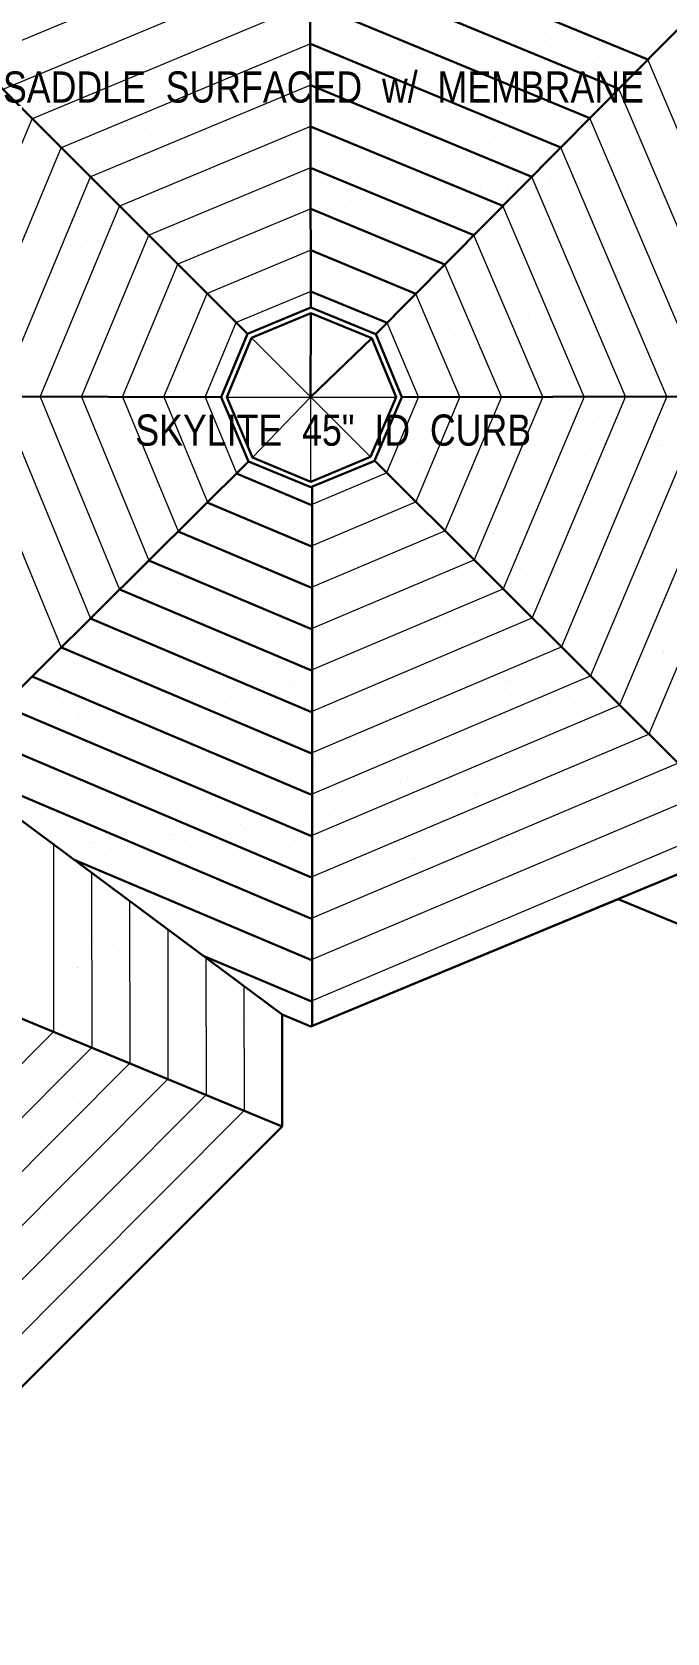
# Model space of a CAD drawing. Header units: inches. Extents: x 12249 to 15396, y 2989 to 4446.
# Drawn here: x 13945.8 to 14129.1, y 3487.5 to 3949.9 of the extents above; entities that cross this region are included whole.
import ezdxf

# ---------------------------------------------------------------- set-up
doc = ezdxf.new("R2010")
doc.units = ezdxf.units.IN
doc.header["$MEASUREMENT"] = 0
doc.layers.add('ROOF LINE', color=7, linetype='Continuous', lineweight=30)
doc.layers.add('ROOFLINE', color=7, linetype='Continuous', lineweight=30)
doc.layers.add('ROOF_FRAMING_PLAN', color=3, linetype='Continuous')
doc.styles.add('ARCHENT', font='technical.ttf', dxfattribs={"height": 6})

msp = doc.modelspace()

# ---------------------------------------------------------------- linework, layer by layer
at = {"layer": 'ROOF LINE', "color": 93}
for p, q in [((14026.3, 3870.33), (14026.05, 4026.38)), ((14026.12, 3982.15), (14123.53, 3941.87)), ((14007.99, 3862.73), (13897.61, 3973.04)), ((14026.14, 3970.23), (14115.17, 3933.42)), ((14045.05, 3862.57), (14150.04, 3968.66)), ((14026.16, 3958.32), (14106.81, 3924.97)), ((14026.18, 3946.41), (14098.45, 3916.53)), ((14026.2, 3934.5), (14090.09, 3908.08)), ((14026.22, 3922.59), (14081.73, 3899.63)), ((14026.24, 3910.68), (14073.37, 3891.19)), ((14026.26, 3898.77), (14065.01, 3882.74)), ((14026.26, 3898.77), (14065.01, 3882.74)), ((14026.27, 3886.86), (14056.65, 3874.29)), ((14026.29, 3874.94), (14048.29, 3865.85)), ((13876.76, 3844.66), (14000.43, 3844.44)), ((14052.54, 3844.45), (14207.92, 3844.75)), ((14008.28, 3825.84), (13920.59, 3738.65)), ((14044.75, 3826.01), (14154.75, 3716.26)), ((14026.3, 3813.31), (14004.84, 3822.41)), ((14026.7, 3818.2), (14026.69, 3662.78)), ((14026.3, 3801.37), (13996.41, 3814.03)), ((14026.3, 3789.42), (13987.99, 3805.66)), ((14026.3, 3777.47), (13979.56, 3797.28)), ((14026.3, 3765.53), (13971.14, 3788.91)), ((14026.3, 3753.58), (13962.71, 3780.53)), ((14026.3, 3741.63), (13954.29, 3772.15)), ((14026.3, 3729.68), (13945.86, 3763.78)), ((14026.3, 3717.74), (13937.44, 3755.4)), ((14026.3, 3705.79), (13929.01, 3747.02)), ((14026.3, 3693.84), (13920.59, 3738.65)), ((13807.16, 3721.13), (14018.07, 3633.81)), ((14026.3, 3681.9), (13958.04, 3710.83)), ((14026.3, 3669.95), (13995.22, 3683.12))]:
    msp.add_line(p, q, dxfattribs=at)
at = {"layer": 'ROOF LINE', "color": 93, "lineweight": 9}
for p, q in [((14026.12, 3982.15), (13929.03, 3941.64)), ((14026.14, 3970.23), (13937.45, 3933.23)), ((14026.16, 3958.32), (13945.86, 3924.82)), ((14026.18, 3946.41), (13954.27, 3916.41)), ((14164.9, 3844.67), (14123.53, 3941.87)), ((14026.2, 3934.5), (13962.69, 3908)), ((14152.96, 3844.65), (14115.17, 3933.42)), ((13912.45, 3844.6), (13945.86, 3924.82)), ((14026.22, 3922.59), (13971.1, 3899.59)), ((14141.01, 3844.62), (14106.81, 3924.97)), ((13924.36, 3844.58), (13954.27, 3916.41)), ((14129.07, 3844.6), (14098.45, 3916.53)), ((13936.27, 3844.56), (13962.69, 3908)), ((14026.24, 3910.68), (13979.52, 3891.19)), ((14117.12, 3844.58), (14090.09, 3908.08)), ((13948.18, 3844.54), (13971.1, 3899.59)), ((14026.26, 3898.77), (13987.93, 3882.78)), ((14105.18, 3844.55), (14081.73, 3899.63)), ((13960.08, 3844.51), (13979.52, 3891.19)), ((14093.23, 3844.53), (14073.37, 3891.19)), ((14026.27, 3886.86), (13996.35, 3874.37)), ((13971.99, 3844.49), (13987.93, 3882.78)), ((14081.29, 3844.51), (14065.01, 3882.74)), ((13983.9, 3844.47), (13996.35, 3874.37)), ((14026.29, 3874.94), (14004.76, 3865.96)), ((14069.34, 3844.49), (14056.65, 3874.29)), ((13995.8, 3844.45), (14004.76, 3865.96)), ((14057.4, 3844.46), (14048.29, 3865.85)), ((13924.36, 3844.58), (13954.24, 3772.11)), ((13936.27, 3844.56), (13962.68, 3780.5)), ((13948.18, 3844.54), (13971.12, 3788.89)), ((13960.08, 3844.51), (13979.56, 3797.28)), ((13971.99, 3844.49), (13988, 3805.67)), ((13983.9, 3844.47), (13996.44, 3814.06)), ((13995.8, 3844.45), (14004.88, 3822.45)), ((14057.4, 3844.46), (14048.18, 3822.59)), ((14069.34, 3844.49), (14056.59, 3814.2)), ((14081.29, 3844.51), (14064.99, 3805.81)), ((14093.23, 3844.53), (14073.4, 3797.43)), ((14105.18, 3844.55), (14081.8, 3789.04)), ((14117.12, 3844.58), (14090.2, 3780.66)), ((14129.07, 3844.6), (14098.61, 3772.27)), ((14141.01, 3844.62), (14107.01, 3763.89)), ((14152.96, 3844.65), (14115.42, 3755.5)), ((14164.9, 3844.67), (14123.82, 3747.12)), ((14026.3, 3813.31), (14048.18, 3822.59)), ((14026.3, 3801.37), (14056.59, 3814.2)), ((14026.3, 3789.42), (14064.99, 3805.81)), ((14026.3, 3777.47), (14073.4, 3797.43)), ((14026.3, 3765.53), (14081.8, 3789.04)), ((14026.3, 3753.58), (14090.2, 3780.66)), ((14026.3, 3741.63), (14098.61, 3772.27)), ((14026.3, 3729.68), (14107.01, 3763.89)), ((14026.3, 3717.74), (14115.42, 3755.5)), ((14026.3, 3705.79), (14123.82, 3747.12)), ((14026.3, 3693.84), (14132.23, 3738.73)), ((14026.3, 3681.9), (14140.63, 3730.35)), ((14026.3, 3669.95), (14149.04, 3721.96)), ((13951.99, 3715.28), (13952.05, 3661.14)), ((13962.99, 3707.09), (13963.05, 3656.59)), ((13974, 3698.9), (13974.05, 3652.04)), ((13985, 3690.71), (13985.05, 3647.48)), ((13996.01, 3682.52), (13996.05, 3642.93)), ((14007.01, 3674.33), (14007.05, 3638.37)), ((13952.05, 3661.14), (13844.45, 3553.26)), ((13963.05, 3656.59), (13849.01, 3542.25)), ((13974.05, 3652.04), (13853.57, 3531.24)), ((13985.05, 3647.48), (13858.14, 3520.23)), ((13996.05, 3642.93), (13862.7, 3509.22)), ((14007.05, 3638.37), (13867.26, 3498.22))]:
    msp.add_line(p, q, dxfattribs=at)
at = {"layer": 'ROOF LINE'}
for p, q in [((14007.99, 3862.73), (14026.3, 3870.33)), ((14026.3, 3870.33), (14045.05, 3862.57)), ((14009.14, 3861.58), (14026.3, 3868.7)), ((14026.3, 3868.7), (14043.91, 3861.42)), ((14000.43, 3844.44), (14007.99, 3862.73)), ((14002.05, 3844.44), (14009.14, 3861.58)), ((14043.91, 3861.42), (14050.91, 3844.45)), ((14045.05, 3862.57), (14052.53, 3844.45)), ((14008.29, 3825.84), (14000.42, 3844.44)), ((14009.43, 3826.98), (14002.05, 3844.44)), ((14050.91, 3844.45), (14043.52, 3827.13)), ((14052.54, 3844.45), (14044.7, 3826.06)), ((14026.3, 3818.38), (14008.28, 3825.84)), ((14026.3, 3820), (14009.43, 3826.98)), ((14043.52, 3827.13), (14026.3, 3820)), ((14044.75, 3826.01), (14026.3, 3818.38)), ((14018.05, 3666.11), (13920.59, 3738.65)), ((14154.78, 3716), (14026.33, 3662.69)), ((14114.99, 3699.45), (14026.32, 3662.65)), ((14217.45, 3657.1), (14114.99, 3699.45)), ((14018.05, 3666.11), (14018.07, 3633.81)), ((14018.05, 3666.11), (14026.33, 3662.69)), ((14018.07, 3633.81), (13871.69, 3487.54))]:
    msp.add_line(p, q, dxfattribs=at)
at = {"layer": 'ROOF LINE', "color": 5}
for p, q in [((14026.3, 3868.7), (14026.25, 3844.44)), ((14026.25, 3844.44), (14043.91, 3861.42))]:
    msp.add_line(p, q, dxfattribs=at)
at = {"layer": 'ROOF LINE', "color": 5, "lineweight": 9}
for p, q in [((14009.14, 3861.58), (14043.52, 3827.13)), ((14002.05, 3844.44), (14050.91, 3844.44))]:
    msp.add_line(p, q, dxfattribs=at)
at = {"layer": 'ROOF LINE', "color": 4, "lineweight": 9}
for p, q in [((14009.43, 3826.98), (14026.25, 3844.44)), ((14026.25, 3844.44), (14026.25, 3820))]:
    msp.add_line(p, q, dxfattribs=at)
at = {"layer": 'ROOFLINE', "color": 7, "linetype": 'Continuous', "lineweight": 25, "ltscale": 100}
for p, q in [((13947.91, 3948.9), (13947.91, 3948.9)), ((14024.42, 3948.91), (14024.42, 3948.91)), ((14121.8, 3949.59), (14121.8, 3949.59)), ((13955.53, 3947.57), (13955.53, 3947.57)), ((13961.86, 3943.54), (13961.86, 3943.54)), ((13977.64, 3943.73), (13977.64, 3943.73)), ((13984.04, 3943.59), (13984.04, 3943.59)), ((13986.01, 3947.15), (13986.01, 3947.15)), ((13988.78, 3944.61), (13988.78, 3944.61)), ((13991.85, 3944.62), (13991.85, 3944.62)), ((14002.24, 3947.65), (14002.24, 3947.65)), ((14004.05, 3946.23), (14004.05, 3946.23)), ((14008.57, 3943.62), (14008.57, 3943.62)), ((14016.02, 3943.55), (14016.02, 3943.55)), ((14046.92, 3945.82), (14046.92, 3945.82)), ((14048.96, 3947.74), (14048.96, 3947.74)), ((14055.28, 3943.71), (14055.28, 3943.71)), ((14056.53, 3945.01), (14056.53, 3945.01)), ((14081.42, 3944.28), (14081.42, 3944.28)), ((14095.67, 3947.82), (14095.67, 3947.82)), ((14095.79, 3945.51), (14095.79, 3945.51)), ((14101.79, 3946.96), (14101.79, 3946.96)), ((14101.99, 3943.79), (14101.99, 3943.79)), ((14106.94, 3945.3), (14106.94, 3945.3)), ((14109.6, 3947.99), (14109.6, 3947.99)), ((13946.01, 3941.77), (13946.01, 3941.77)), ((13948.5, 3940.99), (13948.5, 3940.99)), ((13951.48, 3939.31), (13951.48, 3939.31)), ((13963.67, 3940.91), (13963.67, 3940.91)), ((13977.03, 3940.92), (13977.03, 3940.92)), ((13986.29, 3941.07), (13986.29, 3941.07)), ((13986.52, 3943.23), (13986.52, 3943.23)), ((14033.01, 3941.15), (14033.01, 3941.15)), ((14037.05, 3940.4), (14037.05, 3940.4)), ((14041.04, 3938.96), (14041.04, 3938.96)), ((14061.42, 3941.64), (14061.42, 3941.64)), ((14069.23, 3942.67), (14069.23, 3942.67)), ((14079.72, 3941.24), (14079.72, 3941.24)), ((14097.96, 3939.08), (14097.96, 3939.08)), ((14109.7, 3942.77), (14109.7, 3942.77)), ((13969.08, 3935.53), (13969.08, 3935.53)), ((14007.46, 3935.34), (14007.46, 3935.34)), ((14021.04, 3936.33), (14021.04, 3936.33)), ((14028.85, 3937.36), (14028.85, 3937.36)), ((14039.81, 3937.87), (14039.81, 3937.87)), ((14047.97, 3936.8), (14047.97, 3936.8)), ((14087.23, 3937.3), (14087.23, 3937.3)), ((13980.66, 3931.01), (13980.66, 3931.01)), ((13988.47, 3932.04), (13988.47, 3932.04)), ((13997.93, 3929.67), (13997.93, 3929.67)), ((14000.67, 3933.65), (14000.67, 3933.65)), ((14001.83, 3932.65), (14001.83, 3932.65)), ((14037.19, 3930.17), (14037.19, 3930.17)), ((14061.85, 3932.14), (14061.85, 3932.14)), ((14075.56, 3929.98), (14075.56, 3929.98)), ((14116.08, 3931.44), (14116.08, 3931.44)), ((13948.1, 3926.72), (13948.1, 3926.72)), ((13948.11, 3929.43), (13948.11, 3929.43)), ((13957.41, 3928.21), (13957.41, 3928.21)), ((13960.29, 3928.33), (13960.29, 3928.33)), ((13967.18, 3928.39), (13967.18, 3928.39)), ((13984.63, 3929.03), (13984.63, 3929.03)), ((13991.96, 3927.24), (13991.96, 3927.24)), ((14031.34, 3929.12), (14031.34, 3929.12)), ((14052.86, 3925.91), (14052.86, 3925.91)), ((14064.61, 3929.61), (14064.61, 3929.61)), ((14078.05, 3929.2), (14078.05, 3929.2)), ((13969.31, 3922.05), (13969.31, 3922.05)), ((13978.23, 3922.05), (13978.23, 3922.05)), ((13986.07, 3921.73), (13986.07, 3921.73)), ((13989.37, 3921.46), (13989.37, 3921.46)), ((13994.72, 3924.7), (13994.72, 3924.7)), ((14016.02, 3922.13), (14016.02, 3922.13)), ((14028.63, 3921.96), (14028.63, 3921.96)), ((14062.73, 3922.21), (14062.73, 3922.21)), ((14067, 3921.78), (14067, 3921.78)), ((14107.52, 3923.24), (14107.52, 3923.24)), ((14109.45, 3922.3), (14109.45, 3922.3)), ((13948.85, 3920), (13948.85, 3920)), ((13953.5, 3917.44), (13953.5, 3917.44)), ((13956.73, 3919.49), (13956.73, 3919.49)), ((13965.7, 3919.05), (13965.7, 3919.05)), ((13975.64, 3918.02), (13975.64, 3918.02)), ((13984.55, 3918.02), (13984.55, 3918.02)), ((14016.76, 3918.97), (14016.76, 3918.97)), ((14019.52, 3916.44), (14019.52, 3916.44)), ((14022.35, 3918.1), (14022.35, 3918.1)), ((14057.47, 3916.1), (14057.47, 3916.1)), ((14069.06, 3918.19), (14069.06, 3918.19)), ((14077.66, 3917.65), (14077.66, 3917.65)), ((14078.63, 3917.21), (14078.63, 3917.21)), ((14086.44, 3918.24), (14086.44, 3918.24)), ((14096.74, 3916.6), (14096.74, 3916.6)), ((14098.63, 3919.84), (14098.63, 3919.84)), ((13946.95, 3912.87), (13946.95, 3912.87)), ((13963.04, 3915.75), (13963.04, 3915.75)), ((13965.8, 3913.22), (13965.8, 3913.22)), ((13978.59, 3914.83), (13978.59, 3914.83)), ((13987.47, 3914.33), (13987.47, 3914.33)), ((14016.96, 3914.64), (14016.96, 3914.64)), ((14058.25, 3914.53), (14058.25, 3914.53)), ((14063.92, 3911.32), (14063.92, 3911.32)), ((13967.65, 3910.01), (13967.65, 3910.01)), ((14014.36, 3910.09), (14014.36, 3910.09)), ((14061.07, 3910.18), (14061.07, 3910.18)), ((14066.68, 3908.79), (14066.68, 3908.79)), ((14085.35, 3908.63), (14085.35, 3908.63)), ((14095.25, 3907.26), (14095.25, 3907.26)), ((14095.49, 3906.66), (14095.49, 3906.66)), ((14107.78, 3910.26), (14107.78, 3910.26)), ((14115.62, 3909.94), (14115.62, 3909.94)), ((14115.86, 3909.34), (14115.86, 3909.34)), ((14123.67, 3910.37), (14123.67, 3910.37)), ((14123.72, 3908.45), (14123.72, 3908.45)), ((14124.82, 3909.99), (14124.82, 3909.99)), ((13960.61, 3903.43), (13960.61, 3903.43)), ((13971.66, 3905.81), (13971.66, 3905.81)), ((13973.97, 3905.98), (13973.97, 3905.98)), ((13974.43, 3903.28), (13974.43, 3903.28)), ((14020.68, 3906.06), (14020.68, 3906.06)), ((14032.57, 3904.48), (14032.57, 3904.48)), ((14054.87, 3901.94), (14054.87, 3901.94)), ((14067.4, 3906.15), (14067.4, 3906.15)), ((14075.25, 3904.63), (14075.25, 3904.63)), ((14075.48, 3904.03), (14075.48, 3904.03)), ((14081.16, 3902.59), (14081.16, 3902.59)), ((14083.06, 3905.65), (14083.06, 3905.65)), ((14083.29, 3905.06), (14083.29, 3905.06)), ((14092.59, 3903.97), (14092.59, 3903.97)), ((14114.11, 3906.23), (14114.11, 3906.23)), ((14117.02, 3902.54), (14117.02, 3902.54)), ((14127.88, 3902.68), (14127.88, 3902.68)), ((13958.36, 3899.31), (13958.36, 3899.31)), ((13968.13, 3899.49), (13968.13, 3899.49)), ((13978.85, 3901.26), (13978.85, 3901.26)), ((13998.87, 3900.76), (13998.87, 3900.76)), ((14034.87, 3899.31), (14034.87, 3899.31)), ((14038.14, 3901.27), (14038.14, 3901.27)), ((14042.68, 3900.34), (14042.68, 3900.34)), ((14076.51, 3901.08), (14076.51, 3901.08)), ((14095.36, 3901.43), (14095.36, 3901.43)), ((13994.49, 3894), (13994.49, 3894)), ((14002.3, 3895.02), (14002.3, 3895.02)), ((14014.5, 3896.63), (14014.5, 3896.63)), ((14065.12, 3893.11), (14065.12, 3893.11)), ((14079.73, 3896.83), (14079.73, 3896.83)), ((14105.63, 3894.57), (14105.63, 3894.57)), ((13950.03, 3891.39), (13950.03, 3891.39)), ((13954.12, 3888.68), (13954.12, 3888.68)), ((13961.93, 3889.71), (13961.93, 3889.71)), ((13974.12, 3891.31), (13974.12, 3891.31)), ((13987.48, 3891.32), (13987.48, 3891.32)), ((13996.74, 3891.47), (13996.74, 3891.47)), ((14043.46, 3891.56), (14043.46, 3891.56)), ((14047.5, 3890.8), (14047.5, 3890.8)), ((14050.27, 3888.27), (14050.27, 3888.27)), ((14090.17, 3891.64), (14090.17, 3891.64)), ((14108.41, 3889.48), (14108.41, 3889.48)), ((13947.9, 3883.97), (13947.9, 3883.97)), ((13979.53, 3885.93), (13979.53, 3885.93)), ((13988.41, 3885.43), (13988.41, 3885.43)), ((13990.34, 3884.49), (13990.34, 3884.49)), ((14017.91, 3885.74), (14017.91, 3885.74)), ((14058.42, 3887.2), (14058.42, 3887.2)), ((14064.18, 3883.57), (14064.18, 3883.57)), ((14097.68, 3887.7), (14097.68, 3887.7)), ((14110.89, 3883.65), (14110.89, 3883.65)), ((13949.96, 3880.37), (13949.96, 3880.37)), ((13959.52, 3879.4), (13959.52, 3879.4)), ((13967.33, 3880.43), (13967.33, 3880.43)), ((13974.67, 3879.13), (13974.67, 3879.13)), ((13979.53, 3882.03), (13979.53, 3882.03)), ((14070.51, 3879.54), (14070.51, 3879.54)), ((14086.29, 3879.73), (14086.29, 3879.73)), ((14094.66, 3883.15), (14094.66, 3883.15)), ((14097.43, 3880.61), (14097.43, 3880.61)), ((14117.22, 3879.62), (14117.22, 3879.62)), ((14124.67, 3879.55), (14124.67, 3879.55)), ((13956.02, 3878.19), (13956.02, 3878.19)), ((13958.78, 3875.66), (13958.78, 3875.66)), ((14002.41, 3877.64), (14002.41, 3877.64)), ((14005.17, 3875.1), (14005.17, 3875.1)), ((14063.31, 3876.31), (14063.31, 3876.31)), ((13959.3, 3870.4), (13959.3, 3870.4)), ((13979.76, 3872.45), (13979.76, 3872.45)), ((13992.47, 3871.56), (13992.47, 3871.56)), ((13999.82, 3871.86), (13999.82, 3871.86)), ((14026.47, 3872.53), (14026.47, 3872.53)), ((14039.08, 3872.36), (14039.08, 3872.36)), ((14073.18, 3872.62), (14073.18, 3872.62)), ((14077.45, 3872.18), (14077.45, 3872.18)), ((14109.08, 3870.24), (14109.08, 3870.24)), ((14109.32, 3869.65), (14109.32, 3869.65)), ((14117.97, 3873.64), (14117.97, 3873.64)), ((14119.9, 3872.7), (14119.9, 3872.7)), ((13986.09, 3868.42), (13986.09, 3868.42)), ((13994.95, 3865.06), (13994.95, 3865.06)), ((14032.8, 3868.5), (14032.8, 3868.5)), ((14068.7, 3864.93), (14068.7, 3864.93)), ((14079.51, 3868.59), (14079.51, 3868.59)), ((14089.08, 3867.61), (14089.08, 3867.61)), ((14089.31, 3867.01), (14089.31, 3867.01)), ((14093.28, 3865.03), (14093.28, 3865.03)), ((14096.89, 3868.64), (14096.89, 3868.64)), ((14097.12, 3868.04), (14097.12, 3868.04)), ((14106.58, 3865.67), (14106.58, 3865.67)), ((14110.48, 3868.66), (14110.48, 3868.66)), ((13954.44, 3863.6), (13954.44, 3863.6)), ((13971.83, 3863.7), (13971.83, 3863.7)), ((14056.75, 3862.72), (14056.75, 3862.72)), ((14066.06, 3864.21), (14066.06, 3864.21)), ((14068.94, 3864.33), (14068.94, 3864.33)), ((13975.49, 3852.54), (13975.49, 3852.54)), ((13981.62, 3851.68), (13981.62, 3851.68)), ((13989.42, 3852.7), (13989.42, 3852.7)), ((14001.62, 3854.31), (14001.62, 3854.31)), ((14065.38, 3855.49), (14065.38, 3855.49)), ((14125.41, 3854.98), (14125.41, 3854.98)), ((14128.17, 3852.44), (14128.17, 3852.44)), ((13949.05, 3847.39), (13949.05, 3847.39)), ((13961.24, 3848.99), (13961.24, 3848.99)), ((13975.61, 3850.22), (13975.61, 3850.22)), ((13981.81, 3848.51), (13981.81, 3848.51)), ((13986.76, 3850.02), (13986.76, 3850.02)), ((13989.53, 3847.49), (13989.53, 3847.49)), ((14087.24, 3850.83), (14087.24, 3850.83)), ((14125.61, 3850.65), (14125.61, 3850.65)), ((14076.3, 3846.01), (14076.3, 3846.01)), ((14082.62, 3841.98), (14082.62, 3841.98)), ((14123.01, 3846.09), (14123.01, 3846.09)), ((14080.31, 3841.81), (14080.31, 3841.81)), ((14083.08, 3839.28), (14083.08, 3839.28)), ((13955.38, 3834.7), (13955.38, 3834.7)), ((13957.87, 3833.92), (13957.87, 3833.92)), ((13995.9, 3836.16), (13995.9, 3836.16)), ((14067.01, 3835.31), (14067.01, 3835.31)), ((14107.52, 3836.77), (14107.52, 3836.77)), ((14123.15, 3832.63), (14123.15, 3832.63)), ((14066.53, 3831.7), (14066.53, 3831.7)), ((14069.29, 3829.17), (14069.29, 3829.17)), ((14087.96, 3829.01), (14087.96, 3829.01)), ((14103.14, 3830), (14103.14, 3830)), ((14110.95, 3831.02), (14110.95, 3831.02)), ((14118.47, 3829.72), (14118.47, 3829.72)), ((14126.28, 3830.75), (14126.28, 3830.75)), ((14126.33, 3828.83), (14126.33, 3828.83)), ((14127.44, 3830.37), (14127.44, 3830.37)), ((14058.68, 3827.39), (14058.68, 3827.39)), ((14062.77, 3824.68), (14062.77, 3824.68)), ((14070.58, 3825.71), (14070.58, 3825.71)), ((14078.1, 3824.41), (14078.1, 3824.41)), ((14082.77, 3827.31), (14082.77, 3827.31)), ((14085.9, 3825.44), (14085.9, 3825.44)), ((14096.13, 3827.32), (14096.13, 3827.32)), ((14098.1, 3827.04), (14098.1, 3827.04)), ((14105.39, 3827.47), (14105.39, 3827.47)), ((13957.48, 3822.36), (13957.48, 3822.36)), ((13976.56, 3821.32), (13976.56, 3821.32)), ((13994.38, 3819.28), (13994.38, 3819.28)), ((14002.18, 3820.31), (14002.18, 3820.31)), ((14003.34, 3819.93), (14003.34, 3819.93)), ((14042.75, 3819.85), (14042.75, 3819.85)), ((14063.36, 3819.42), (14063.36, 3819.42)), ((14082.01, 3820.35), (14082.01, 3820.35)), ((14083.78, 3822.97), (14083.78, 3822.97)), ((14088.18, 3821.93), (14088.18, 3821.93)), ((14126.56, 3821.74), (14126.56, 3821.74)), ((13961.81, 3814.99), (13961.81, 3814.99)), ((13963.86, 3818.57), (13963.86, 3818.57)), ((13974, 3816.6), (13974, 3816.6)), ((13987.6, 3814.98), (13987.6, 3814.98)), ((13995.45, 3814.66), (13995.45, 3814.66)), ((14002.23, 3818.39), (14002.23, 3818.39)), ((14066.12, 3816.88), (14066.12, 3816.88)), ((14082.34, 3817.21), (14082.34, 3817.21)), ((14102.35, 3815.14), (14102.35, 3815.14)), ((14108.24, 3814.95), (14108.24, 3814.95)), ((13947.22, 3810.86), (13947.22, 3810.86)), ((13954, 3813.97), (13954, 3813.97)), ((13959.68, 3812.53), (13959.68, 3812.53)), ((13962.88, 3810.37), (13962.88, 3810.37)), ((13975.07, 3811.98), (13975.07, 3811.98)), ((13993.93, 3810.95), (13993.93, 3810.95)), ((14006.39, 3812.62), (14006.39, 3812.62)), ((14053.1, 3812.7), (14053.1, 3812.7)), ((14067.73, 3813.49), (14067.73, 3813.49)), ((14099.81, 3812.79), (14099.81, 3812.79)), ((14105.11, 3812.61), (14105.11, 3812.61)), ((14111.06, 3813.64), (14111.06, 3813.64)), ((14113.82, 3811.1), (14113.82, 3811.1)), ((14123.78, 3812.46), (14123.78, 3812.46)), ((13955.07, 3809.34), (13955.07, 3809.34)), ((13956.33, 3805.8), (13956.33, 3805.8)), ((13958.25, 3806.77), (13958.25, 3806.77)), ((13972.41, 3808.68), (13972.41, 3808.68)), ((13975.18, 3806.15), (13975.18, 3806.15)), ((13996.84, 3807.26), (13996.84, 3807.26)), ((14018.27, 3806.25), (14018.27, 3806.25)), ((14023.41, 3805.01), (14023.41, 3805.01)), ((14067.95, 3806.4), (14067.95, 3806.4)), ((14079.17, 3804.92), (14079.17, 3804.92)), ((14088.41, 3808.45), (14088.41, 3808.45)), ((14102.3, 3806.28), (14102.3, 3806.28)), ((14108.47, 3807.86), (14108.47, 3807.86)), ((14113.91, 3807.85), (14113.91, 3807.85)), ((14119.59, 3806.42), (14119.59, 3806.42)), ((14121.72, 3808.88), (14121.72, 3808.88)), ((13984.15, 3804.51), (13984.15, 3804.51)), ((14021.03, 3803.72), (14021.03, 3803.72)), ((14061.78, 3804.82), (14061.78, 3804.82)), ((14066.79, 3803.95), (14066.79, 3803.95)), ((14094.74, 3804.42), (14094.74, 3804.42)), ((14097.27, 3803.53), (14097.27, 3803.53)), ((14100.04, 3800.99), (14100.04, 3800.99)), ((14113.51, 3804.03), (14113.51, 3804.03)), ((14118.16, 3800.65), (14118.16, 3800.65)), ((13969.99, 3796.36), (13969.99, 3796.36)), ((14073.12, 3799.92), (14073.12, 3799.92)), ((14088.91, 3800.11), (14088.91, 3800.11)), ((14103.55, 3796.93), (14103.55, 3796.93)), ((14119.83, 3800), (14119.83, 3800)), ((14127.28, 3799.93), (14127.28, 3799.93)), ((13973.18, 3793.08), (13973.18, 3793.08)), ((13977.5, 3792.42), (13977.5, 3792.42)), ((13988.23, 3794.19), (13988.23, 3794.19)), ((13989.41, 3793.59), (13989.41, 3793.59)), ((14034.08, 3791.76), (14034.08, 3791.76)), ((14036.12, 3793.68), (14036.12, 3793.68)), ((14082.83, 3793.76), (14082.83, 3793.76)), ((14082.96, 3791.45), (14082.96, 3791.45)), ((14088.96, 3792.9), (14088.96, 3792.9)), ((14094.1, 3791.24), (14094.1, 3791.24)), ((14096.77, 3793.93), (14096.77, 3793.93)), ((14108.96, 3795.53), (14108.96, 3795.53)), ((13949.02, 3789.48), (13949.02, 3789.48)), ((13964.81, 3789.67), (13964.81, 3789.67)), ((13975.94, 3790.55), (13975.94, 3790.55)), ((13995.73, 3789.56), (13995.73, 3789.56)), ((14003.18, 3789.49), (14003.18, 3789.49)), ((14042.45, 3789.65), (14042.45, 3789.65)), ((14043.69, 3790.94), (14043.69, 3790.94)), ((14048.58, 3787.58), (14048.58, 3787.58)), ((14056.39, 3788.61), (14056.39, 3788.61)), ((14068.58, 3790.22), (14068.58, 3790.22)), ((14089.16, 3789.73), (14089.16, 3789.73)), ((14091.93, 3787.39), (14091.93, 3787.39)), ((14096.87, 3788.71), (14096.87, 3788.71)), ((14099.73, 3788.42), (14099.73, 3788.42)), ((14102.61, 3787.39), (14102.61, 3787.39)), ((14111.93, 3790.03), (14111.93, 3790.03)), ((14113.09, 3789.04), (14113.09, 3789.04)), ((14008.21, 3782.27), (14008.21, 3782.27)), ((14016.01, 3783.29), (14016.01, 3783.29)), ((14028.21, 3784.9), (14028.21, 3784.9)), ((14059.36, 3783.1), (14059.36, 3783.1)), ((14068.68, 3784.59), (14068.68, 3784.59)), ((14071.55, 3784.71), (14071.55, 3784.71)), ((14095.89, 3785.41), (14095.89, 3785.41)), ((14108.94, 3783.36), (14108.94, 3783.36)), ((14109.19, 3786.05), (14109.19, 3786.05)), ((14124.72, 3783.56), (14124.72, 3783.56)), ((13953.01, 3777.33), (13953.01, 3777.33)), ((13975.64, 3777.98), (13975.64, 3777.98)), ((13987.83, 3779.58), (13987.83, 3779.58)), ((13988.99, 3778.59), (13988.99, 3778.59)), ((13997.79, 3778.36), (13997.79, 3778.36)), ((13999.72, 3777.42), (13999.72, 3777.42)), ((14049.01, 3778.08), (14049.01, 3778.08)), ((14103.24, 3777.38), (14103.24, 3777.38)), ((13947.45, 3774.27), (13947.45, 3774.27)), ((13957.27, 3776.9), (13957.27, 3776.9)), ((13959.33, 3773.3), (13959.33, 3773.3)), ((13962.43, 3776.28), (13962.43, 3776.28)), ((13967.83, 3776.95), (13967.83, 3776.95)), ((13971.79, 3774.97), (13971.79, 3774.97)), ((13976.71, 3773.35), (13976.71, 3773.35)), ((13985.09, 3775.61), (13985.09, 3775.61)), ((13988.9, 3774.96), (13988.9, 3774.96)), ((14018.5, 3775.06), (14018.5, 3775.06)), ((14024.36, 3776.11), (14024.36, 3776.11)), ((14051.78, 3775.54), (14051.78, 3775.54)), ((14062.73, 3775.92), (14062.73, 3775.92)), ((14065.22, 3775.14), (14065.22, 3775.14)), ((14068, 3775.87), (14068, 3775.87)), ((14128.02, 3775.35), (14128.02, 3775.35)), ((13948.52, 3769.64), (13948.52, 3769.64)), ((13964.91, 3769.78), (13964.91, 3769.78)), ((13968.9, 3772.33), (13968.9, 3772.33)), ((14089.85, 3771.21), (14089.85, 3771.21)), ((14104.49, 3768.03), (14104.49, 3768.03)), ((14107.37, 3768.15), (14107.37, 3768.15)), ((14127.74, 3770.84), (14127.74, 3770.84)), ((14128.22, 3771.02), (14128.22, 3771.02)), ((14003.92, 3764.91), (14003.92, 3764.91)), ((14064.83, 3763.59), (14064.83, 3763.59)), ((14078.91, 3766.39), (14078.91, 3766.39)), ((14095.17, 3766.55), (14095.17, 3766.55)), ((14125.62, 3766.47), (14125.62, 3766.47)), ((13960.49, 3762.56), (13960.49, 3762.56)), ((13963.26, 3760.03), (13963.26, 3760.03)), ((13965.75, 3760.77), (13965.75, 3760.77)), ((13971.57, 3759.03), (13971.57, 3759.03)), ((13981.93, 3759.88), (13981.93, 3759.88)), ((14004.12, 3760.58), (14004.12, 3760.58)), ((14006.68, 3762.38), (14006.68, 3762.38)), ((14012.44, 3760.59), (14012.44, 3760.59)), ((14020.24, 3761.62), (14020.24, 3761.62)), ((14020.3, 3759.69), (14020.3, 3759.69)), ((14021.4, 3761.24), (14021.4, 3761.24)), ((14044.64, 3762.04), (14044.64, 3762.04)), ((14060.81, 3761.15), (14060.81, 3761.15)), ((14081.42, 3760.72), (14081.42, 3760.72)), ((14082.93, 3762.19), (14082.93, 3762.19)), ((14083.9, 3762.54), (14083.9, 3762.54)), ((14085.23, 3762.36), (14085.23, 3762.36)), ((14085.69, 3759.66), (14085.69, 3759.66)), ((14100.07, 3761.65), (14100.07, 3761.65)), ((14103.81, 3759.31), (14103.81, 3759.31)), ((13951.57, 3756.39), (13951.57, 3756.39)), ((13954.81, 3755.95), (13954.81, 3755.95)), ((13956.72, 3754.74), (13956.72, 3754.74)), ((13959.38, 3757.42), (13959.38, 3757.42)), ((13972.06, 3755.27), (13972.06, 3755.27)), ((13979.87, 3756.3), (13979.87, 3756.3)), ((13992.06, 3757.91), (13992.06, 3757.91)), ((14001.52, 3756.03), (14001.52, 3756.03)), ((14026.73, 3757.47), (14026.73, 3757.47)), ((14029.49, 3754.94), (14029.49, 3754.94)), ((14048.16, 3754.79), (14048.16, 3754.79)), ((14048.23, 3756.12), (14048.23, 3756.12)), ((14069.62, 3755.69), (14069.62, 3755.69)), ((14071.16, 3754.01), (14071.16, 3754.01)), ((14078.67, 3755.5), (14078.67, 3755.5)), ((14084.19, 3758.19), (14084.19, 3758.19)), ((14086.48, 3756.53), (14086.48, 3756.53)), ((14086.53, 3754.6), (14086.53, 3754.6)), ((14087.64, 3756.15), (14087.64, 3756.15)), ((14094.95, 3756.2), (14094.95, 3756.2)), ((14102.79, 3755.88), (14102.79, 3755.88)), ((14110.13, 3757.15), (14110.13, 3757.15)), ((14117.88, 3754.09), (14117.88, 3754.09)), ((14125.67, 3754.65), (14125.67, 3754.65)), ((14127.05, 3756.06), (14127.05, 3756.06)), ((13951.77, 3753.23), (13951.77, 3753.23)), ((13958.83, 3751.75), (13958.83, 3751.75)), ((13959.48, 3752.2), (13959.48, 3752.2)), ((13961.14, 3751.92), (13961.14, 3751.92)), ((13977.74, 3753.84), (13977.74, 3753.84)), ((14007.85, 3752), (14007.85, 3752)), ((14019.73, 3750.42), (14019.73, 3750.42)), ((14024.45, 3753.92), (14024.45, 3753.92)), ((14038.3, 3750.18), (14038.3, 3750.18)), ((14046.11, 3751.21), (14046.11, 3751.21)), ((14054.56, 3752.09), (14054.56, 3752.09)), ((14058.3, 3752.82), (14058.3, 3752.82)), ((14062.41, 3750.57), (14062.41, 3750.57)), ((14070.22, 3751.59), (14070.22, 3751.59)), ((14079.76, 3749.91), (14079.76, 3749.91)), ((14082.41, 3753.2), (14082.41, 3753.2)), ((14101.27, 3752.17), (14101.27, 3752.17)), ((14105.76, 3750.38), (14105.76, 3750.38)), ((14113.56, 3751.4), (14113.56, 3751.4)), ((14114.72, 3749.83), (14114.72, 3749.83)), ((14125.76, 3753.01), (14125.76, 3753.01)), ((13961.59, 3749.21), (13961.59, 3749.21)), ((13976.31, 3748.07), (13976.31, 3748.07)), ((13986.04, 3746.7), (13986.04, 3746.7)), ((14002.21, 3745.81), (14002.21, 3745.81)), ((14022.04, 3745.25), (14022.04, 3745.25)), ((14025.3, 3747.2), (14025.3, 3747.2)), ((14029.84, 3746.28), (14029.84, 3746.28)), ((14036.33, 3747.56), (14036.33, 3747.56)), ((14039.09, 3745.02), (14039.09, 3745.02)), ((14041.47, 3746.31), (14041.47, 3746.31)), ((14042.04, 3747.88), (14042.04, 3747.88)), ((14043.98, 3748.75), (14043.98, 3748.75)), ((14061.29, 3747.77), (14061.29, 3747.77)), ((14063.67, 3747.02), (14063.67, 3747.02)), ((14065.38, 3745.06), (14065.38, 3745.06)), ((14073.19, 3746.09), (14073.19, 3746.09)), ((14079.84, 3746.13), (14079.84, 3746.13)), ((14082.52, 3747.37), (14082.52, 3747.37)), ((14085.38, 3747.69), (14085.38, 3747.69)), ((14090.69, 3748.83), (14090.69, 3748.83)), ((14097.23, 3746.23), (14097.23, 3746.23)), ((14098.74, 3747.7), (14098.74, 3747.7)), ((14104.18, 3748.48), (14104.18, 3748.48)), ((14108.01, 3747.85), (14108.01, 3747.85)), ((14118.74, 3745.63), (14118.74, 3745.63)), ((14120.36, 3747.59), (14120.36, 3747.59)), ((14121.05, 3745.8), (14121.05, 3745.8)), ((13961.69, 3744.35), (13961.69, 3744.35)), ((13965.85, 3740.88), (13965.85, 3740.88)), ((13989.47, 3740.96), (13989.47, 3740.96)), ((14001.66, 3742.57), (14001.66, 3742.57)), ((14042.54, 3742.98), (14042.54, 3742.98)), ((14068.45, 3740.72), (14068.45, 3740.72)), ((14090.8, 3742.31), (14090.8, 3742.31)), ((14102.57, 3742.47), (14102.57, 3742.47)), ((14107.71, 3741.22), (14107.71, 3741.22)), ((14121.51, 3743.1), (14121.51, 3743.1)), ((13949.09, 3735.65), (13949.09, 3735.65)), ((13961.28, 3737.25), (13961.28, 3737.25)), ((13974.64, 3737.26), (13974.64, 3737.26)), ((13981.66, 3739.93), (13981.66, 3739.93)), ((13983.91, 3737.41), (13983.91, 3737.41)), ((14027.93, 3739.26), (14027.93, 3739.26)), ((14030.62, 3737.49), (14030.62, 3737.49)), ((14034.66, 3736.74), (14034.66, 3736.74)), ((14077.33, 3737.58), (14077.33, 3737.58)), ((14105.33, 3739.93), (14105.33, 3739.93)), ((14105.44, 3739.13), (14105.44, 3739.13)), ((14127.02, 3736.84), (14127.02, 3736.84)), ((13960.76, 3734.81), (13960.76, 3734.81)), ((13966.7, 3731.86), (13966.7, 3731.86)), ((13982.87, 3730.97), (13982.87, 3730.97)), ((13991.24, 3734.39), (13991.24, 3734.39)), ((13994, 3731.86), (13994, 3731.86)), ((14005.07, 3731.68), (14005.07, 3731.68)), ((14007.47, 3734.9), (14007.47, 3734.9)), ((14013.79, 3730.87), (14013.79, 3730.87)), ((14037.43, 3734.21), (14037.43, 3734.21)), ((14045.58, 3733.14), (14045.58, 3733.14)), ((14052.14, 3733.06), (14052.14, 3733.06)), ((14054.18, 3734.98), (14054.18, 3734.98)), ((14060.51, 3730.95), (14060.51, 3730.95)), ((14061.75, 3732.25), (14061.75, 3732.25)), ((14084.85, 3733.64), (14084.85, 3733.64)), ((14086.65, 3731.52), (14086.65, 3731.52)), ((14095.57, 3735.41), (14095.57, 3735.41)), ((14097.11, 3731.21), (14097.11, 3731.21)), ((14100.89, 3735.07), (14100.89, 3735.07)), ((14101.02, 3732.75), (14101.02, 3732.75)), ((14107.02, 3734.2), (14107.02, 3734.2)), ((14107.22, 3731.04), (14107.22, 3731.04)), ((14112.16, 3732.55), (14112.16, 3732.55)), ((14113.67, 3734.02), (14113.67, 3734.02)), ((14114.83, 3735.23), (14114.83, 3735.23)), ((14116.44, 3731.48), (14116.44, 3731.48)), ((14121.2, 3731.14), (14121.2, 3731.14)), ((13967.08, 3730.78), (13967.08, 3730.78)), ((14021.24, 3730.79), (14021.24, 3730.79)), ((14026.99, 3729.72), (14026.99, 3729.72)), ((14057.47, 3729.3), (14057.47, 3729.3)), ((14060.24, 3726.77), (14060.24, 3726.77)), ((14066.64, 3728.89), (14066.64, 3728.89)), ((14070.57, 3726.78), (14070.57, 3726.78)), ((14073.71, 3729.81), (14073.71, 3729.81)), ((14074.45, 3729.92), (14074.45, 3729.92)), ((14091.02, 3728.83), (14091.02, 3728.83)), ((14101.2, 3728.5), (14101.2, 3728.5)), ((14109, 3729.53), (14109, 3729.53)), ((14111.08, 3728.24), (14111.08, 3728.24)), ((14114.93, 3730.01), (14114.93, 3730.01)), ((14118.38, 3727.97), (14118.38, 3727.97)), ((14120.42, 3729.89), (14120.42, 3729.89)), ((14127.99, 3727.16), (14127.99, 3727.16)), ((13946.51, 3726.04), (13946.51, 3726.04)), ((13989.57, 3723.58), (13989.57, 3723.58)), ((14026.27, 3723.57), (14026.27, 3723.57)), ((14033.32, 3725.69), (14033.32, 3725.69)), ((14034.07, 3724.6), (14034.07, 3724.6)), ((14046.27, 3726.2), (14046.27, 3726.2)), ((14049.11, 3725.88), (14049.11, 3725.88)), ((14050.48, 3722.25), (14050.48, 3722.25)), ((14080.03, 3725.78), (14080.03, 3725.78)), ((14087.48, 3725.7), (14087.48, 3725.7)), ((14097.35, 3724.8), (14097.35, 3724.8)), ((14126.61, 3725.75), (14126.61, 3725.75)), ((14126.74, 3725.86), (14126.74, 3725.86)), ((13957.56, 3719.69), (13957.56, 3719.69)), ((13965.4, 3719.38), (13965.4, 3719.38)), ((13966.92, 3718.38), (13966.92, 3718.38)), ((13985.89, 3718.26), (13985.89, 3718.26)), ((13986.98, 3717.8), (13986.98, 3717.8)), ((13992.34, 3721.04), (13992.34, 3721.04)), ((13993.7, 3719.28), (13993.7, 3719.28)), ((14005.89, 3720.89), (14005.89, 3720.89)), ((14007.05, 3719.9), (14007.05, 3719.9)), ((14013.64, 3718.47), (14013.64, 3718.47)), ((14026.25, 3718.3), (14026.25, 3718.3)), ((14042.42, 3717.41), (14042.42, 3717.41)), ((14060.35, 3718.55), (14060.35, 3718.55)), ((14064.62, 3718.12), (14064.62, 3718.12)), ((14067.07, 3719.38), (14067.07, 3719.38)), ((14080.79, 3717.23), (14080.79, 3717.23)), ((14092.5, 3718.48), (14092.5, 3718.48)), ((14100.31, 3719.51), (14100.31, 3719.51)), ((14105.13, 3719.58), (14105.13, 3719.58)), ((14107.06, 3718.64), (14107.06, 3718.64)), ((14112.51, 3721.11), (14112.51, 3721.11)), ((14121.3, 3718.69), (14121.3, 3718.69)), ((13946.47, 3716.34), (13946.47, 3716.34)), ((13953.32, 3713.97), (13953.32, 3713.97)), ((13962.64, 3715.45), (13962.64, 3715.45)), ((13963.88, 3715.67), (13963.88, 3715.67)), ((13965.52, 3715.57), (13965.52, 3715.57)), ((13973.25, 3714.35), (13973.25, 3714.35)), ((13989.85, 3716.28), (13989.85, 3716.28)), ((14003.15, 3716.91), (14003.15, 3716.91)), ((14019.96, 3714.44), (14019.96, 3714.44)), ((14036.57, 3716.36), (14036.57, 3716.36)), ((14052.13, 3713.17), (14052.13, 3713.17)), ((14059.94, 3714.19), (14059.94, 3714.19)), ((14066.67, 3714.52), (14066.67, 3714.52)), ((14069.84, 3716.85), (14069.84, 3716.85)), ((14072.13, 3715.8), (14072.13, 3715.8)), ((14073.29, 3714.81), (14073.29, 3714.81)), ((14076.24, 3713.55), (14076.24, 3713.55)), ((14083.28, 3716.45), (14083.28, 3716.45)), ((14084.05, 3714.58), (14084.05, 3714.58)), ((14096.24, 3716.18), (14096.24, 3716.18)), ((13966.8, 3711.97), (13966.8, 3711.97)), ((14019.56, 3708.88), (14019.56, 3708.88)), ((14028.88, 3710.36), (14028.88, 3710.36)), ((14031.75, 3710.48), (14031.75, 3710.48)), ((14055.87, 3710.87), (14055.87, 3710.87)), ((14056.09, 3711.19), (14056.09, 3711.19)), ((14069.39, 3711.82), (14069.39, 3711.82)), ((14102.8, 3711.27), (14102.8, 3711.27)), ((14106.38, 3710.23), (14106.38, 3710.23)), ((14108.65, 3712.32), (14108.65, 3712.32)), ((14126.84, 3712.27), (14126.84, 3712.27)), ((13961.96, 3706.73), (13961.96, 3706.73)), ((14021.98, 3706.22), (14021.98, 3706.22)), ((14024.75, 3703.68), (14024.75, 3703.68)), ((14062.7, 3703.35), (14062.7, 3703.35)), ((14082.89, 3704.89), (14082.89, 3704.89)), ((14101.96, 3703.85), (14101.96, 3703.85)), ((13958.18, 3698.91), (13958.18, 3698.91)), ((13983.81, 3702.07), (13983.81, 3702.07)), ((14022.19, 3701.89), (14022.19, 3701.89)), ((14028.2, 3701.64), (14028.2, 3701.64)), ((14088.22, 3701.13), (14088.22, 3701.13)), ((14090.98, 3698.59), (14090.98, 3698.59)), ((13947.46, 3697.14), (13947.46, 3697.14)), ((13972.87, 3697.25), (13972.87, 3697.25)), ((14019.58, 3697.34), (14019.58, 3697.34)), ((14050.05, 3696.98), (14050.05, 3696.98)), ((14066.3, 3697.42), (14066.3, 3697.42)), ((14088.42, 3696.8), (14088.42, 3696.8)), ((14100.48, 3694.5), (14100.48, 3694.5)), ((14120.85, 3697.19), (14120.85, 3697.19)), ((14128.94, 3698.26), (14128.94, 3698.26)), ((13976.89, 3693.05), (13976.89, 3693.05)), ((13979.2, 3693.22), (13979.2, 3693.22)), ((13979.65, 3690.52), (13979.65, 3690.52)), ((14025.91, 3693.31), (14025.91, 3693.31)), ((14037.8, 3691.73), (14037.8, 3691.73)), ((14039.11, 3692.16), (14039.11, 3692.16)), ((14072.62, 3693.39), (14072.62, 3693.39)), ((14080.47, 3691.87), (14080.47, 3691.87)), ((14085.82, 3692.25), (14085.82, 3692.25)), ((14088.28, 3692.9), (14088.28, 3692.9)), ((13948.47, 3686.75), (13948.47, 3686.75)), ((13963.58, 3686.55), (13963.58, 3686.55)), ((13969.08, 3686.32), (13969.08, 3686.32)), ((13987.73, 3687.25), (13987.73, 3687.25)), ((14004.1, 3688.01), (14004.1, 3688.01)), ((14040.1, 3686.55), (14040.1, 3686.55)), ((14043.13, 3687.96), (14043.13, 3687.96)), ((14043.36, 3688.51), (14043.36, 3688.51)), ((14045.43, 3688.13), (14045.43, 3688.13)), ((14045.89, 3685.43), (14045.89, 3685.43)), ((14047.9, 3687.58), (14047.9, 3687.58)), ((14060.1, 3689.19), (14060.1, 3689.19)), ((14081.73, 3688.33), (14081.73, 3688.33)), ((13967.74, 3683.07), (13967.74, 3683.07)), ((13969.67, 3682.13), (13969.67, 3682.13)), ((13971.84, 3683.79), (13971.84, 3683.79)), ((13999.72, 3681.24), (13999.72, 3681.24)), ((14007.53, 3682.27), (14007.53, 3682.27)), ((14019.72, 3683.87), (14019.72, 3683.87)), ((14029.82, 3681.46), (14029.82, 3681.46)), ((14070.34, 3682.92), (14070.34, 3682.92)), ((13946.66, 3678.07), (13946.66, 3678.07)), ((13955.26, 3678.63), (13955.26, 3678.63)), ((13958.82, 3679.61), (13958.82, 3679.61)), ((13958.86, 3679.68), (13958.86, 3679.68)), ((13959.34, 3675.92), (13959.34, 3675.92)), ((13967.15, 3676.95), (13967.15, 3676.95)), ((13979.35, 3678.56), (13979.35, 3678.56)), ((13992.7, 3678.56), (13992.7, 3678.56)), ((14001.97, 3678.71), (14001.97, 3678.71)), ((14005.53, 3679.69), (14005.53, 3679.69)), ((14048.68, 3678.8), (14048.68, 3678.8)), ((14052.73, 3678.05), (14052.73, 3678.05)), ((14055.49, 3675.51), (14055.49, 3675.51)), ((13967.5, 3671.73), (13967.5, 3671.73)), ((13984.76, 3673.17), (13984.76, 3673.17)), ((13984.89, 3671.83), (13984.89, 3671.83)), ((14008.01, 3673.19), (14008.01, 3673.19)), ((14021.49, 3673.54), (14021.49, 3673.54)), ((14023.13, 3672.99), (14023.13, 3672.99)), ((14025.58, 3670.83), (14025.58, 3670.83)), ((14033.39, 3671.86), (14033.39, 3671.86)), ((14045.58, 3673.47), (14045.58, 3673.47)), ((14007.63, 3664.88), (14007.63, 3664.88)), ((14010.4, 3662.35), (14010.4, 3662.35)), ((14014.68, 3662.44), (14014.68, 3662.44)), ((13949.41, 3657.85), (13949.41, 3657.85)), ((13964.53, 3657.65), (13964.53, 3657.65)), ((13974.3, 3657.12), (13974.3, 3657.12)), ((13984.99, 3659.69), (13984.99, 3659.69)), ((13988.55, 3660.67), (13988.55, 3660.67)), ((13988.68, 3658.35), (13988.68, 3658.35)), ((13994.68, 3659.8), (13994.68, 3659.8)), ((13999.82, 3658.15), (13999.82, 3658.15)), ((14002.49, 3660.83), (14002.49, 3660.83)), ((14005.04, 3659.11), (14005.04, 3659.11)), ((13948.17, 3656.55), (13948.17, 3656.55)), ((13954.3, 3654.49), (13954.3, 3654.49)), ((13962.11, 3655.52), (13962.11, 3655.52)), ((13991.31, 3655.66), (13991.31, 3655.66)), ((13994.88, 3656.64), (13994.88, 3656.64)), ((14002.59, 3655.62), (14002.59, 3655.62)), ((13954.73, 3644.98), (13954.73, 3644.98)), ((14008.96, 3644.29), (14008.96, 3644.29)), ((13957.5, 3642.45), (13957.5, 3642.45)), ((13968.45, 3642.83), (13968.45, 3642.83)), ((13970.94, 3642.05), (13970.94, 3642.05)), ((13970.55, 3630.49), (13970.55, 3630.49)), ((13989.62, 3629.45), (13989.62, 3629.45)), ((13950.36, 3628.95), (13950.36, 3628.95)), ((13953.95, 3623.02), (13953.95, 3623.02)), ((13988.13, 3620.1), (13988.13, 3620.1)), ((14000.67, 3623.11), (14000.67, 3623.11)), ((13960.28, 3618.99), (13960.28, 3618.99)), ((13968.13, 3617.47), (13968.13, 3617.47)), ((13975.94, 3618.5), (13975.94, 3618.5)), ((13985.48, 3616.81), (13985.48, 3616.81)), ((13947.76, 3614.79), (13947.76, 3614.79)), ((13969.39, 3613.93), (13969.39, 3613.93)), ((13988.24, 3614.28), (13988.24, 3614.28)), ((13983.05, 3604.48), (13983.05, 3604.48)), ((13951.3, 3600.05), (13951.3, 3600.05)), ((13956.2, 3589.16), (13956.2, 3589.16)), ((13965.16, 3591.04), (13965.16, 3591.04)), ((13967.92, 3588.5), (13967.92, 3588.5)), ((13954.9, 3584.32), (13954.9, 3584.32)), ((13966.07, 3585.46), (13966.07, 3585.46)), ((13961.59, 3577.77), (13961.59, 3577.77))]:
    msp.add_line(p, q, dxfattribs=at)

# ---------------------------------------------------------------- texts
at = {"layer": 'ROOF_FRAMING_PLAN', "color": 7, "linetype": 'Continuous', "lineweight": 9, "ltscale": 0.5, "insert": (13937.45, 3938.47), "char_height": 9, "attachment_point": 1, "style": 'ARCHENT'}
msp.add_mtext('SADDLE  SURFACED  w/  MEMBRANE', dxfattribs=at)
at = {"layer": 'ROOFLINE', "color": 7, "linetype": 'Continuous', "lineweight": 9, "ltscale": 0.5, "insert": (13975.65, 3854.4), "char_height": 9, "attachment_point": 1, "style": 'ARCHENT'}
msp.add_mtext('\\PSKYLITE  45"  ID  CURB', dxfattribs=at)

doc.saveas('drawing.dxf')
